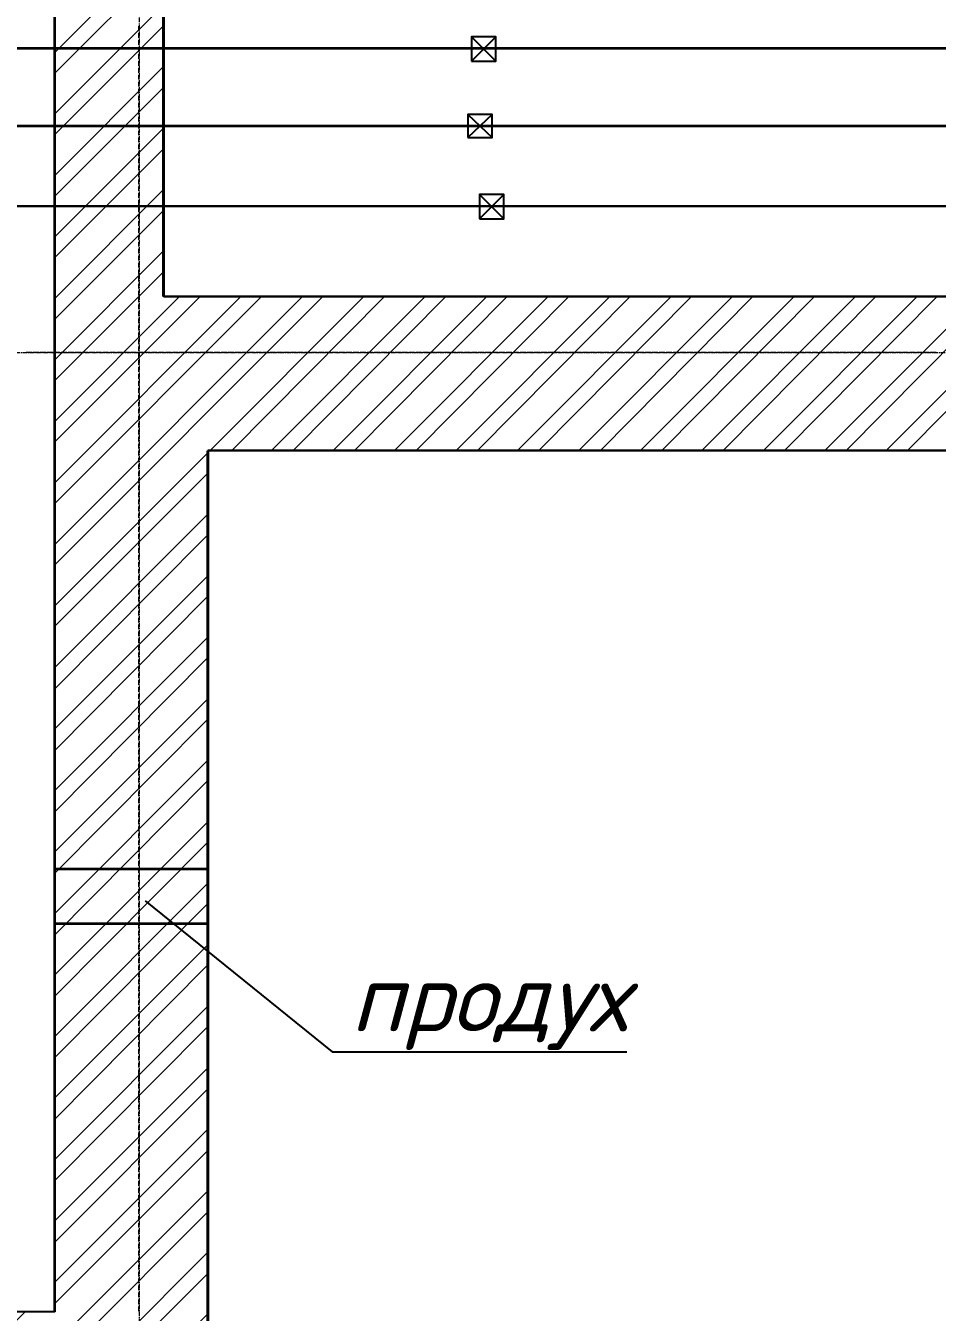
# Model space of a CAD drawing. Header units: millimetres. Extents: x -10178924 to 11692288, y -947381 to 58396.
# Drawn here: x 752193 to 755523, y -796094 to -791397 of the extents above; entities that cross this region are included whole.
import ezdxf

# ---------------------------------------------------------------- set-up
doc = ezdxf.new("R2010")
doc.units = ezdxf.units.MM
doc.linetypes.add('осевая', pattern=[50.8, 31.75, -6.35, 6.35, -6.35])
for name, color, linetype, lineweight in [('PDF _0', 7, 'Continuous', 9), ('перегородки нов.', 112, 'Continuous', 30), ('Размеры осевые', 153, 'Continuous', 9), ('Стены.1', 7, 'Continuous', 25), ('Текст 0.09', 250, 'Continuous', 5), ('ШТРИХОВКА', 252, 'Continuous', 15)]:
    doc.layers.add(name, color=color, linetype=linetype, lineweight=lineweight)
for name, color, linetype in [('PDF _ВК_В1', 5, 'Continuous'), ('PDF _ВК_Т3', 1, 'Continuous'), ('PDF _ВК_Т4', 6, 'Continuous'), ('PDF _перегородки нов.', 7, 'Continuous'), ('PDF _Стены внутр.1', 7, 'Continuous'), ('PDF _Стены.1', 7, 'Continuous'), ('Стены внутр.1', 7, 'Continuous')]:
    doc.layers.add(name, color=color, linetype=linetype)
doc.layers.add('PDF _Размеры осевые', color=7, linetype='Continuous', true_color=0x5d6970)
doc.layers.add('PDF _штриховка', color=7, linetype='Continuous', true_color=0x95834a)
doc.styles.add('НТПИ_ТИ', font='isocpeui.ttf', dxfattribs={"height": 250})

# ---------------------------------------------------------------- blocks, each defined once
blk = doc.blocks.new('A$C5282721b')
at = {"layer": 'ШТРИХОВКА', "ltscale": 100, "true_color": 0x000000, "transparency": 33554687}
h = blk.add_hatch(dxfattribs=at)
h.set_pattern_fill('ANSI31', color=18, scale=50)
h.set_pattern_definition([(45, (-79853.19, 25128.16), (-112.2532, 112.2532), [])])
h.paths.add_polyline_path([(30308.806, -10037.639), (30340.503, -10057.45), (30340.503, -9982.609)], flags=16)
h.paths.add_polyline_path([(29940.503, -9500.003), (30274.939, -9500.003), (30340.503, -9500.003), (30340.503, -8858.185), (29940.503, -8858.185)])
h.paths.add_polyline_path([(30340.503, -9510.106), (29940.503, -9505.804), (29940.503, -15302.111), (27792.557, -15302.111), (27792.557, -15862.111), (30500.503, -15862.111), (30500.503, -12156.906), (44179.391, -12156.906), (44179.391, -11596.906), (30340.503, -11596.906)])
at = {"layer": 'перегородки нов.', "color": 18, "ltscale": 100, "true_color": 0x000000, "transparency": 33554687}
for p, q in [((29940.503, -13684.509), (30500.503, -13684.509)), ((29940.503, -13884.509), (30500.503, -13884.509))]:
    blk.add_line(p, q, dxfattribs=at)
at = {"layer": 'Размеры осевые', "color": 251, "linetype": 'осевая', "ltscale": 0.5, "transparency": 33554687}
for p, q in [((30250, -19000), (30250, 1500)), ((-9750, -11800), (57900, -11800))]:
    blk.add_line(p, q, dxfattribs=at)
at = {"layer": 'Стены внутр.1', "color": 18, "linetype": 'Continuous', "true_color": 0x000000, "transparency": 33554687, "flags": 128}
for points in [[(30340.503, -11596.906), (30340.503, -4591.943)], [(29940.503, -10500.003), (29940.503, -11596.906)]]:
    blk.add_lwpolyline(points, dxfattribs=at)
at = {"layer": 'Стены.1', "color": 18, "linetype": 'Continuous', "true_color": 0x000000, "transparency": 33554687, "flags": 128}
for points in [[(29940.503, -11596.906), (29940.503, -12066.906)], [(46664.121, -11596.906), (30340.503, -11596.906)], [(29940.503, -12066.906), (29940.503, -15302.111)], [(54269.391, -12156.906), (30500.503, -12156.906)], [(30500.503, -12156.906), (30500.503, -15862.111)], [(29940.503, -15302.111), (27792.557, -15302.111)]]:
    blk.add_lwpolyline(points, dxfattribs=at)
at = {"layer": 'Текст 0.09', "color": 7, "linetype": 'ByBlock', "lineweight": -2, "ltscale": 100, "transparency": 33554687}
blk.add_line((30954.356, -14353.307), (30954.716, -14353.307), dxfattribs=at)
blk.add_line((30954.356, -14353.307), (30954.716, -14353.307), dxfattribs=at)
for points in [[(30270.337, -13801.13), (30954.356, -14353.307)], [(30270.337, -13801.13), (30954.356, -14353.307)], [(30954.716, -14353.307), (32029.995, -14353.307)], [(30954.716, -14353.307), (32029.995, -14353.307)]]:
    blk.add_lwpolyline(points, dxfattribs=at)
at = {"layer": 'Текст 0.09', "color": 7, "ltscale": 100, "transparency": 33554687}
blk.add_solid([(30270.319, -13801.153), (30270.197, -13801.017), (30270.356, -13801.107)], dxfattribs=at)
blk.add_solid([(30270.319, -13801.153), (30270.197, -13801.017), (30270.356, -13801.107)], dxfattribs=at)
at = {"layer": 'Текст 0.09', "color": 7, "ltscale": 100, "transparency": 33554687, "insert": (32029.995, -14028.307), "char_height": 250, "attachment_point": 3, "style": 'НТПИ_ТИ'}
blk.add_mtext('продух', dxfattribs=at)
blk.add_mtext('продух', dxfattribs=at)

msp = doc.modelspace()

# ---------------------------------------------------------------- linework, layer by layer
at = {"layer": 'PDF _0', "lineweight": 25}
for points in [[(753820.9, -791526.3), (753909.8, -791526.3), (753909.8, -791437.4), (753820.9, -791437.4)], [(753808.2, -791805.7), (753897.1, -791805.7), (753897.1, -791721), (753808.2, -791721)], [(753850.5, -792102), (753939.4, -792102), (753939.4, -792013.1), (753850.5, -792013.1)]]:
    msp.add_lwpolyline(points, close=True, dxfattribs=at)
for points in [[(753820.9, -791437.4), (753909.8, -791526.3)], [(753909.8, -791437.4), (753820.9, -791526.3)], [(753808.2, -791721), (753897.1, -791805.7)], [(753897.1, -791721), (753808.2, -791805.7)], [(753850.5, -792013.1), (753939.4, -792102)], [(753939.4, -792013.1), (753850.5, -792102)]]:
    msp.add_lwpolyline(points, dxfattribs=at)
at = {"layer": 'PDF _ВК_В1', "lineweight": 30}
msp.add_lwpolyline([(768798.5, -792055.4), (767151.8, -792055.4), (749773.8, -792055.4)], dxfattribs=at)
at = {"layer": 'PDF _ВК_Т3', "lineweight": 35}
msp.add_lwpolyline([(768680, -791763.3), (767410, -791763.3), (749346.2, -791763.3)], dxfattribs=at)
at = {"layer": 'PDF _ВК_Т4', "lineweight": 35}
msp.add_lwpolyline([(767405.8, -791479.7), (749625.6, -791479.7)], dxfattribs=at)
at = {"layer": 'PDF _перегородки нов.', "lineweight": 30}
for points in [[(752296.9, -794476.9), (752855.7, -794476.9)], [(752296.9, -794675.9), (752855.7, -794675.9)]]:
    msp.add_lwpolyline(points, dxfattribs=at)
at = {"layer": 'PDF _Размеры осевые', "lineweight": 9}
for points in [[(752605.9, -791416.2), (752605.9, -791399.3)], [(752605.9, -791420.4), (752605.9, -791420.4)], [(752605.9, -791441.6), (752605.9, -791424.7)], [(752605.9, -791445.8), (752605.9, -791445.8)], [(752605.9, -791467), (752605.9, -791450.1)], [(752605.9, -791471.2), (752605.9, -791471.2)], [(752605.9, -791492.4), (752605.9, -791475.5)], [(752605.9, -791496.6), (752605.9, -791496.6)], [(752605.9, -791517.8), (752605.9, -791500.9)], [(752605.9, -791522), (752605.9, -791522)], [(752605.9, -791543.2), (752605.9, -791526.3)], [(752605.9, -791547.4), (752605.9, -791547.4)], [(752605.9, -791568.6), (752605.9, -791551.7)], [(752605.9, -791572.8), (752605.9, -791572.8)], [(752605.9, -791594), (752605.9, -791577.1)], [(752605.9, -791598.2), (752605.9, -791598.2)], [(752605.9, -791619.4), (752605.9, -791602.5)], [(752605.9, -791623.6), (752605.9, -791623.6)], [(752605.9, -791644.8), (752605.9, -791627.9)], [(752605.9, -791649), (752605.9, -791649)], [(752605.9, -791670.2), (752605.9, -791653.3)], [(752605.9, -791674.4), (752605.9, -791674.4)], [(752605.9, -791695.6), (752605.9, -791678.7)], [(752605.9, -791699.8), (752605.9, -791699.8)], [(752605.9, -791721), (752605.9, -791704.1)], [(752605.9, -791725.2), (752605.9, -791725.2)], [(752605.9, -791746.4), (752605.9, -791729.5)], [(752605.9, -791750.6), (752605.9, -791750.6)], [(752605.9, -791771.8), (752605.9, -791754.9)], [(752605.9, -791776), (752605.9, -791776)], [(752605.9, -791797.2), (752605.9, -791780.3)], [(752605.9, -791801.4), (752605.9, -791801.4)], [(752605.9, -791822.6), (752605.9, -791805.7)], [(752605.9, -791826.8), (752605.9, -791826.8)], [(752605.9, -791848), (752605.9, -791831.1)], [(752605.9, -791852.2), (752605.9, -791852.2)], [(752605.9, -791873.4), (752605.9, -791856.5)], [(752605.9, -791877.6), (752605.9, -791877.6)], [(752605.9, -791898.8), (752605.9, -791881.9)], [(752605.9, -791903), (752605.9, -791903)], [(752605.9, -791924.2), (752605.9, -791907.3)], [(752605.9, -791928.4), (752605.9, -791928.4)], [(752605.9, -791949.6), (752605.9, -791932.7)], [(752605.9, -791953.8), (752605.9, -791953.8)], [(752605.9, -791975), (752605.9, -791958.1)], [(752605.9, -791979.2), (752605.9, -791979.2)], [(752605.9, -792000.4), (752605.9, -791983.5)], [(752605.9, -792004.6), (752605.9, -792004.6)], [(752605.9, -792025.8), (752605.9, -792008.9)], [(752605.9, -792030), (752605.9, -792030)], [(752605.9, -792051.2), (752605.9, -792034.3)], [(752605.9, -792055.4), (752605.9, -792055.4)], [(752605.9, -792076.6), (752605.9, -792059.7)], [(752605.9, -792080.8), (752605.9, -792080.8)], [(752605.9, -792102), (752605.9, -792085.1)], [(752605.9, -792106.2), (752605.9, -792106.2)], [(752605.9, -792127.4), (752605.9, -792110.5)], [(752605.9, -792131.6), (752605.9, -792131.6)], [(752605.9, -792152.8), (752605.9, -792135.9)], [(752605.9, -792157), (752605.9, -792157)], [(752605.9, -792178.2), (752605.9, -792161.3)], [(752605.9, -792182.4), (752605.9, -792182.4)], [(752605.9, -792203.6), (752605.9, -792186.7)], [(752605.9, -792207.8), (752605.9, -792207.8)], [(752605.9, -792229), (752605.9, -792212.1)], [(752605.9, -792233.2), (752605.9, -792233.2)], [(752605.9, -792254.4), (752605.9, -792237.5)], [(752605.9, -792258.6), (752605.9, -792258.6)], [(752605.9, -792279.8), (752605.9, -792262.9)], [(752605.9, -792284), (752605.9, -792284)], [(752605.9, -792305.2), (752605.9, -792288.3)], [(752605.9, -792309.4), (752605.9, -792309.4)], [(752605.9, -792330.6), (752605.9, -792313.7)], [(752605.9, -792334.8), (752605.9, -792334.8)], [(752605.9, -792356), (752605.9, -792339.1)], [(752605.9, -792360.2), (752605.9, -792360.2)], [(752605.9, -792381.4), (752605.9, -792364.5)], [(752605.9, -792385.6), (752605.9, -792385.6)], [(752605.9, -792406.8), (752605.9, -792389.9)], [(752605.9, -792411), (752605.9, -792411)], [(752605.9, -792432.2), (752605.9, -792415.3)], [(752605.9, -792436.4), (752605.9, -792436.4)], [(752605.9, -792457.6), (752605.9, -792440.7)], [(752605.9, -792461.8), (752605.9, -792461.8)], [(752605.9, -792483), (752605.9, -792466.1)], [(752605.9, -792487.2), (752605.9, -792487.2)], [(752605.9, -792508.4), (752605.9, -792491.5)], [(752605.9, -792512.6), (752605.9, -792512.6)], [(752605.9, -792533.8), (752605.9, -792516.9)], [(752605.9, -792538), (752605.9, -792538)], [(752605.9, -792559.2), (752605.9, -792542.3)], [(752195.3, -792588.8), (752199.5, -792588.8), (752216.5, -792588.8)], [(752220.7, -792588.8), (752224.9, -792588.8), (752241.9, -792588.8)], [(752246.1, -792588.8), (752250.3, -792588.8), (752267.3, -792588.8)], [(752271.5, -792588.8), (752275.7, -792588.8), (752292.7, -792588.8)], [(752296.9, -792588.8), (752301.1, -792588.8), (752318.1, -792588.8)], [(752322.3, -792588.8), (752326.5, -792588.8), (752343.5, -792588.8)], [(752347.7, -792588.8), (752351.9, -792588.8), (752368.9, -792588.8)], [(752373.1, -792588.8), (752377.3, -792588.8), (752394.3, -792588.8)], [(752398.5, -792588.8), (752402.7, -792588.8), (752419.7, -792588.8)], [(752423.9, -792588.8), (752428.1, -792588.8), (752445.1, -792588.8)], [(752449.3, -792588.8), (752453.5, -792588.8), (752470.5, -792588.8)], [(752474.7, -792588.8), (752478.9, -792588.8), (752495.9, -792588.8)], [(752500.1, -792588.8), (752504.3, -792588.8), (752521.3, -792588.8)], [(752525.5, -792588.8), (752529.7, -792588.8), (752546.7, -792588.8)], [(752550.9, -792588.8), (752555.1, -792588.8), (752572.1, -792588.8)], [(752576.3, -792588.8), (752580.5, -792588.8), (752597.5, -792588.8)], [(752601.7, -792588.8), (752605.9, -792588.8), (752622.9, -792588.8)], [(752605.9, -792563.4), (752605.9, -792563.4)], [(752605.9, -792584.6), (752605.9, -792567.7)], [(752605.9, -792588.8), (752605.9, -792588.8)], [(752605.9, -792610), (752605.9, -792593.1)], [(752627.1, -792588.8), (752631.3, -792588.8), (752648.3, -792588.8)], [(752652.5, -792588.8), (752656.7, -792588.8), (752673.7, -792588.8)], [(752677.9, -792588.8), (752682.1, -792588.8), (752699.1, -792588.8)], [(752703.3, -792588.8), (752707.5, -792588.8), (752724.5, -792588.8)], [(752728.7, -792588.8), (752732.9, -792588.8), (752749.9, -792588.8)], [(752754.1, -792588.8), (752758.3, -792588.8), (752775.3, -792588.8)], [(752779.5, -792588.8), (752783.7, -792588.8), (752800.7, -792588.8)], [(752804.9, -792588.8), (752809.1, -792588.8), (752826.1, -792588.8)], [(752830.3, -792588.8), (752834.5, -792588.8), (752851.5, -792588.8)], [(752855.7, -792588.8), (752859.9, -792588.8), (752876.9, -792588.8)], [(752881.1, -792588.8), (752885.3, -792588.8), (752902.3, -792588.8)], [(752906.5, -792588.8), (752910.7, -792588.8), (752927.7, -792588.8)], [(752931.9, -792588.8), (752936.1, -792588.8), (752953.1, -792588.8)], [(752957.3, -792588.8), (752961.5, -792588.8), (752978.5, -792588.8)], [(752982.7, -792588.8), (752986.9, -792588.8), (753003.9, -792588.8)], [(753008.1, -792588.8), (753012.3, -792588.8), (753029.3, -792588.8)], [(753033.5, -792588.8), (753037.7, -792588.8), (753054.7, -792588.8)], [(753058.9, -792588.8), (753063.1, -792588.8), (753080.1, -792588.8)], [(753084.3, -792588.8), (753088.5, -792588.8), (753105.5, -792588.8)], [(753109.7, -792588.8), (753113.9, -792588.8), (753130.9, -792588.8)], [(753135.1, -792588.8), (753139.3, -792588.8), (753156.3, -792588.8)], [(753160.5, -792588.8), (753164.7, -792588.8), (753181.7, -792588.8)], [(753185.9, -792588.8), (753190.1, -792588.8), (753207.1, -792588.8)], [(753211.3, -792588.8), (753215.5, -792588.8), (753232.5, -792588.8)], [(753236.7, -792588.8), (753240.9, -792588.8), (753257.9, -792588.8)], [(753262.1, -792588.8), (753266.3, -792588.8), (753283.3, -792588.8)], [(753287.5, -792588.8), (753291.7, -792588.8), (753308.7, -792588.8)], [(753312.9, -792588.8), (753317.1, -792588.8), (753334.1, -792588.8)], [(753338.3, -792588.8), (753342.5, -792588.8), (753359.5, -792588.8)], [(753363.7, -792588.8), (753367.9, -792588.8), (753384.9, -792588.8)], [(753389.1, -792588.8), (753393.3, -792588.8), (753410.3, -792588.8)], [(753414.5, -792588.8), (753418.7, -792588.8), (753435.7, -792588.8)], [(753439.9, -792588.8), (753444.1, -792588.8), (753461.1, -792588.8)], [(753465.3, -792588.8), (753469.5, -792588.8), (753486.5, -792588.8)], [(753490.7, -792588.8), (753494.9, -792588.8), (753511.9, -792588.8)], [(753516.1, -792588.8), (753520.3, -792588.8), (753537.3, -792588.8)], [(753541.5, -792588.8), (753545.7, -792588.8), (753562.7, -792588.8)], [(753566.9, -792588.8), (753571.1, -792588.8), (753588.1, -792588.8)], [(753592.3, -792588.8), (753596.5, -792588.8), (753613.5, -792588.8)], [(753617.7, -792588.8), (753621.9, -792588.8), (753638.9, -792588.8)], [(753643.1, -792588.8), (753647.3, -792588.8), (753664.3, -792588.8)], [(753668.5, -792588.8), (753672.7, -792588.8), (753689.7, -792588.8)], [(753693.9, -792588.8), (753698.1, -792588.8), (753715.1, -792588.8)], [(753719.3, -792588.8), (753723.5, -792588.8), (753740.5, -792588.8)], [(753744.7, -792588.8), (753748.9, -792588.8), (753765.9, -792588.8)], [(753770.1, -792588.8), (753774.3, -792588.8), (753791.3, -792588.8)], [(753795.5, -792588.8), (753799.7, -792588.8), (753816.7, -792588.8)], [(753820.9, -792588.8), (753825.1, -792588.8), (753842.1, -792588.8)], [(753846.3, -792588.8), (753850.5, -792588.8), (753867.5, -792588.8)], [(753871.7, -792588.8), (753875.9, -792588.8), (753892.9, -792588.8)], [(753897.1, -792588.8), (753901.3, -792588.8), (753918.3, -792588.8)], [(753922.5, -792588.8), (753926.7, -792588.8), (753943.7, -792588.8)], [(753947.9, -792588.8), (753952.1, -792588.8), (753969.1, -792588.8)], [(753973.3, -792588.8), (753977.5, -792588.8), (753994.5, -792588.8)], [(753998.7, -792588.8), (754002.9, -792588.8), (754019.9, -792588.8)], [(754024.1, -792588.8), (754028.3, -792588.8), (754045.3, -792588.8)], [(754049.5, -792588.8), (754053.7, -792588.8), (754070.7, -792588.8)], [(754074.9, -792588.8), (754079.1, -792588.8), (754096.1, -792588.8)], [(754100.3, -792588.8), (754104.5, -792588.8), (754121.5, -792588.8)], [(754125.7, -792588.8), (754129.9, -792588.8), (754146.9, -792588.8)], [(754151.1, -792588.8), (754155.3, -792588.8), (754172.3, -792588.8)], [(754176.5, -792588.8), (754180.7, -792588.8), (754197.7, -792588.8)], [(754201.9, -792588.8), (754206.1, -792588.8), (754223.1, -792588.8)], [(754227.3, -792588.8), (754231.5, -792588.8), (754248.5, -792588.8)], [(754252.7, -792588.8), (754256.9, -792588.8), (754273.9, -792588.8)], [(754278.1, -792588.8), (754282.3, -792588.8), (754299.3, -792588.8)], [(754303.5, -792588.8), (754307.7, -792588.8), (754324.7, -792588.8)], [(754328.9, -792588.8), (754333.1, -792588.8), (754350.1, -792588.8)], [(754354.3, -792588.8), (754358.5, -792588.8), (754375.5, -792588.8)], [(754379.7, -792588.8), (754383.9, -792588.8), (754400.9, -792588.8)], [(754405.1, -792588.8), (754409.3, -792588.8), (754426.3, -792588.8)], [(754430.5, -792588.8), (754434.7, -792588.8), (754451.7, -792588.8)], [(754455.9, -792588.8), (754460.1, -792588.8), (754477.1, -792588.8)], [(754481.3, -792588.8), (754485.5, -792588.8), (754502.5, -792588.8)], [(754506.7, -792588.8), (754510.9, -792588.8), (754527.9, -792588.8)], [(754532.1, -792588.8), (754536.3, -792588.8), (754553.3, -792588.8)], [(754557.5, -792588.8), (754561.7, -792588.8), (754578.7, -792588.8)], [(754582.9, -792588.8), (754587.1, -792588.8), (754604.1, -792588.8)], [(754608.3, -792588.8), (754612.5, -792588.8), (754629.5, -792588.8)], [(754633.7, -792588.8), (754637.9, -792588.8), (754654.9, -792588.8)], [(754659.1, -792588.8), (754663.3, -792588.8), (754680.3, -792588.8)], [(754684.5, -792588.8), (754688.7, -792588.8), (754705.7, -792588.8)], [(754709.9, -792588.8), (754714.1, -792588.8), (754731.1, -792588.8)], [(754735.3, -792588.8), (754739.5, -792588.8), (754756.5, -792588.8)], [(754760.7, -792588.8), (754764.9, -792588.8), (754781.9, -792588.8)], [(754786.1, -792588.8), (754790.3, -792588.8), (754807.3, -792588.8)], [(754811.5, -792588.8), (754815.7, -792588.8), (754832.7, -792588.8)], [(754836.9, -792588.8), (754841.1, -792588.8), (754858.1, -792588.8)], [(754862.3, -792588.8), (754866.5, -792588.8), (754883.5, -792588.8)], [(754887.7, -792588.8), (754891.9, -792588.8), (754908.9, -792588.8)], [(754913.1, -792588.8), (754917.3, -792588.8), (754934.3, -792588.8)], [(754938.5, -792588.8), (754942.7, -792588.8), (754959.7, -792588.8)], [(754963.9, -792588.8), (754968.2, -792588.8), (754985.1, -792588.8)], [(754989.3, -792588.8), (754993.5, -792588.8), (755010.5, -792588.8)], [(755014.7, -792588.8), (755018.9, -792588.8), (755035.9, -792588.8)], [(755040.1, -792588.8), (755044.3, -792588.8), (755061.3, -792588.8)], [(755065.5, -792588.8), (755069.7, -792588.8), (755086.7, -792588.8)], [(755090.9, -792588.8), (755095.2, -792588.8), (755112.1, -792588.8)], [(755116.3, -792588.8), (755120.5, -792588.8), (755137.5, -792588.8)], [(755141.7, -792588.8), (755145.9, -792588.8), (755162.9, -792588.8)], [(755167.1, -792588.8), (755171.4, -792588.8), (755188.3, -792588.8)], [(755192.5, -792588.8), (755196.8, -792588.8), (755213.7, -792588.8)], [(755217.9, -792588.8), (755222.2, -792588.8), (755239.1, -792588.8)], [(755243.3, -792588.8), (755247.5, -792588.8), (755264.5, -792588.8)], [(755268.7, -792588.8), (755272.9, -792588.8), (755289.9, -792588.8)], [(755294.1, -792588.8), (755298.4, -792588.8), (755315.3, -792588.8)], [(755319.5, -792588.8), (755323.8, -792588.8), (755340.7, -792588.8)], [(755344.9, -792588.8), (755349.2, -792588.8), (755366.1, -792588.8)], [(755370.3, -792588.8), (755374.5, -792588.8), (755391.5, -792588.8)], [(755395.7, -792588.8), (755400, -792588.8), (755416.9, -792588.8)], [(755421.1, -792588.8), (755425.4, -792588.8), (755442.3, -792588.8)], [(755446.5, -792588.8), (755450.8, -792588.8), (755467.7, -792588.8)], [(755471.9, -792588.8), (755476.2, -792588.8), (755493.1, -792588.8)], [(755497.3, -792588.8), (755501.5, -792588.8), (755518.5, -792588.8)], [(752605.9, -792614.2), (752605.9, -792614.2)], [(752605.9, -792635.4), (752605.9, -792618.5)], [(752605.9, -792639.6), (752605.9, -792639.6)], [(752605.9, -792660.8), (752605.9, -792643.9)], [(752605.9, -792665), (752605.9, -792665)], [(752605.9, -792686.2), (752605.9, -792669.3)], [(752605.9, -792690.4), (752605.9, -792690.4)], [(752605.9, -792711.6), (752605.9, -792694.7)], [(752605.9, -792715.8), (752605.9, -792715.8)], [(752605.9, -792737), (752605.9, -792720.1)], [(752605.9, -792741.2), (752605.9, -792741.2)], [(752605.9, -792762.4), (752605.9, -792745.5)], [(752605.9, -792766.6), (752605.9, -792766.6)], [(752605.9, -792787.8), (752605.9, -792770.9)], [(752605.9, -792792), (752605.9, -792792)], [(752605.9, -792813.2), (752605.9, -792796.3)], [(752605.9, -792817.4), (752605.9, -792817.4)], [(752605.9, -792838.6), (752605.9, -792821.7)], [(752605.9, -792842.8), (752605.9, -792842.8)], [(752605.9, -792864), (752605.9, -792847.1)], [(752605.9, -792868.2), (752605.9, -792868.2)], [(752605.9, -792889.4), (752605.9, -792872.5)], [(752605.9, -792893.6), (752605.9, -792893.6)], [(752605.9, -792914.8), (752605.9, -792897.9)], [(752605.9, -792919), (752605.9, -792919)], [(752605.9, -792940.2), (752605.9, -792923.3)], [(752605.9, -792944.4), (752605.9, -792944.4)], [(752605.9, -792965.6), (752605.9, -792948.7)], [(752605.9, -792969.8), (752605.9, -792969.8)], [(752605.9, -792991), (752605.9, -792974.1)], [(752605.9, -792995.2), (752605.9, -792995.2)], [(752605.9, -793016.4), (752605.9, -792999.5)], [(752605.9, -793020.6), (752605.9, -793020.6)], [(752605.9, -793041.8), (752605.9, -793024.9)], [(752605.9, -793046), (752605.9, -793046)], [(752605.9, -793067.2), (752605.9, -793050.3)], [(752605.9, -793071.4), (752605.9, -793071.4)], [(752605.9, -793092.6), (752605.9, -793075.7)], [(752605.9, -793096.8), (752605.9, -793096.8)], [(752605.9, -793118), (752605.9, -793101.1)], [(752605.9, -793122.2), (752605.9, -793122.2)], [(752605.9, -793143.4), (752605.9, -793126.5)], [(752605.9, -793147.6), (752605.9, -793147.6)], [(752605.9, -793168.8), (752605.9, -793151.9)], [(752605.9, -793173), (752605.9, -793173)], [(752605.9, -793194.2), (752605.9, -793177.3)], [(752605.9, -793198.4), (752605.9, -793198.4)], [(752605.9, -793219.6), (752605.9, -793202.7)], [(752605.9, -793223.8), (752605.9, -793223.8)], [(752605.9, -793245), (752605.9, -793228.1)], [(752605.9, -793249.2), (752605.9, -793249.2)], [(752605.9, -793270.4), (752605.9, -793253.5)], [(752605.9, -793274.6), (752605.9, -793274.6)], [(752605.9, -793295.8), (752605.9, -793278.9)], [(752605.9, -793300), (752605.9, -793300)], [(752605.9, -793321.2), (752605.9, -793304.3)], [(752605.9, -793325.4), (752605.9, -793325.4)], [(752605.9, -793346.6), (752605.9, -793329.7)], [(752605.9, -793350.8), (752605.9, -793350.8)], [(752605.9, -793372), (752605.9, -793355.1)], [(752605.9, -793376.2), (752605.9, -793376.2)], [(752605.9, -793397.4), (752605.9, -793380.5)], [(752605.9, -793401.6), (752605.9, -793401.6)], [(752605.9, -793422.8), (752605.9, -793405.9)], [(752605.9, -793427), (752605.9, -793427)], [(752605.9, -793448.2), (752605.9, -793431.3)], [(752605.9, -793452.4), (752605.9, -793452.4)], [(752605.9, -793473.6), (752605.9, -793456.7)], [(752605.9, -793477.8), (752605.9, -793477.8)], [(752605.9, -793499), (752605.9, -793482.1)], [(752605.9, -793503.2), (752605.9, -793503.2)], [(752605.9, -793524.4), (752605.9, -793507.5)], [(752605.9, -793528.6), (752605.9, -793528.6)], [(752605.9, -793549.8), (752605.9, -793532.9)], [(752605.9, -793554), (752605.9, -793554)], [(752605.9, -793575.2), (752605.9, -793558.3)], [(752605.9, -793579.4), (752605.9, -793579.4)], [(752605.9, -793600.6), (752605.9, -793583.7)], [(752605.9, -793604.8), (752605.9, -793604.8)], [(752605.9, -793626), (752605.9, -793609.1)], [(752605.9, -793630.2), (752605.9, -793630.2)], [(752605.9, -793651.4), (752605.9, -793634.5)], [(752605.9, -793655.6), (752605.9, -793655.6)], [(752605.9, -793676.8), (752605.9, -793659.9)], [(752605.9, -793681), (752605.9, -793681)], [(752605.9, -793702.2), (752605.9, -793685.3)], [(752605.9, -793706.4), (752605.9, -793706.4)], [(752605.9, -793727.6), (752605.9, -793710.7)], [(752605.9, -793731.8), (752605.9, -793731.8)], [(752605.9, -793753), (752605.9, -793736.1)], [(752605.9, -793757.2), (752605.9, -793757.2)], [(752605.9, -793778.4), (752605.9, -793761.5)], [(752605.9, -793782.6), (752605.9, -793782.6)], [(752605.9, -793803.8), (752605.9, -793786.9)], [(752605.9, -793808), (752605.9, -793808)], [(752605.9, -793829.2), (752605.9, -793812.3)], [(752605.9, -793833.4), (752605.9, -793833.4)], [(752605.9, -793854.6), (752605.9, -793837.7)], [(752605.9, -793858.8), (752605.9, -793858.8)], [(752605.9, -793880), (752605.9, -793863.1)], [(752605.9, -793884.2), (752605.9, -793884.2)], [(752605.9, -793905.4), (752605.9, -793888.5)], [(752605.9, -793909.6), (752605.9, -793909.6)], [(752605.9, -793930.8), (752605.9, -793913.9)], [(752605.9, -793935), (752605.9, -793935)], [(752605.9, -793956.2), (752605.9, -793939.3)], [(752605.9, -793960.4), (752605.9, -793960.4)], [(752605.9, -793981.6), (752605.9, -793964.7)], [(752605.9, -793985.8), (752605.9, -793985.8)], [(752605.9, -794007), (752605.9, -793990.1)], [(752605.9, -794011.2), (752605.9, -794011.2)], [(752605.9, -794032.4), (752605.9, -794015.5)], [(752605.9, -794036.6), (752605.9, -794036.6)], [(752605.9, -794057.8), (752605.9, -794040.9)], [(752605.9, -794062), (752605.9, -794062)], [(752605.9, -794083.2), (752605.9, -794066.3)], [(752605.9, -794087.4), (752605.9, -794087.4)], [(752605.9, -794108.6), (752605.9, -794091.7)], [(752605.9, -794112.8), (752605.9, -794112.8)], [(752605.9, -794134), (752605.9, -794117.1)], [(752605.9, -794138.2), (752605.9, -794138.2)], [(752605.9, -794159.4), (752605.9, -794142.5)], [(752605.9, -794163.6), (752605.9, -794163.6)], [(752605.9, -794184.8), (752605.9, -794167.9)], [(752605.9, -794189), (752605.9, -794189)], [(752605.9, -794210.2), (752605.9, -794193.3)], [(752605.9, -794214.4), (752605.9, -794214.4)], [(752605.9, -794235.6), (752605.9, -794218.7)], [(752605.9, -794239.8), (752605.9, -794239.8)], [(752605.9, -794261), (752605.9, -794244.1)], [(752605.9, -794265.2), (752605.9, -794265.2)], [(752605.9, -794286.4), (752605.9, -794269.5)], [(752605.9, -794290.6), (752605.9, -794290.6)], [(752605.9, -794311.8), (752605.9, -794294.9)], [(752605.9, -794316), (752605.9, -794316)], [(752605.9, -794337.2), (752605.9, -794320.3)], [(752605.9, -794341.4), (752605.9, -794341.4)], [(752605.9, -794362.6), (752605.9, -794345.7)], [(752605.9, -794366.8), (752605.9, -794366.8)], [(752605.9, -794388), (752605.9, -794371.1)], [(752605.9, -794392.2), (752605.9, -794392.2)], [(752605.9, -794413.4), (752605.9, -794396.5)], [(752605.9, -794417.6), (752605.9, -794417.6)], [(752605.9, -794438.8), (752605.9, -794421.9)], [(752605.9, -794443), (752605.9, -794443)], [(752605.9, -794464.2), (752605.9, -794447.3)], [(752605.9, -794468.4), (752605.9, -794468.4)], [(752605.9, -794489.6), (752605.9, -794472.7)], [(752605.9, -794493.8), (752605.9, -794493.8)], [(752605.9, -794515), (752605.9, -794498.1)], [(752605.9, -794519.2), (752605.9, -794519.2)], [(752605.9, -794540.4), (752605.9, -794523.5)], [(752605.9, -794544.6), (752605.9, -794544.6)], [(752605.9, -794565.8), (752605.9, -794548.9)], [(752605.9, -794570), (752605.9, -794570)], [(752605.9, -794591.2), (752605.9, -794574.3)], [(752605.9, -794595.4), (752605.9, -794595.4)], [(752605.9, -794616.6), (752605.9, -794599.7)], [(752605.9, -794620.8), (752605.9, -794620.8)], [(752605.9, -794642), (752605.9, -794625.1)], [(752605.9, -794646.2), (752605.9, -794646.2)], [(752605.9, -794667.4), (752605.9, -794650.5)], [(752605.9, -794671.6), (752605.9, -794671.6)], [(752605.9, -794692.8), (752605.9, -794675.9)], [(752605.9, -794697), (752605.9, -794697)], [(752605.9, -794718.2), (752605.9, -794701.3)], [(752605.9, -794722.4), (752605.9, -794722.4)], [(752605.9, -794743.6), (752605.9, -794726.7)], [(752605.9, -794747.8), (752605.9, -794747.8)], [(752605.9, -794769), (752605.9, -794752.1)], [(752605.9, -794773.2), (752605.9, -794773.2)], [(752605.9, -794794.4), (752605.9, -794777.5)], [(752605.9, -794798.6), (752605.9, -794798.6)], [(752605.9, -794819.8), (752605.9, -794802.9)], [(752605.9, -794824), (752605.9, -794824)], [(752605.9, -794845.2), (752605.9, -794828.3)], [(752605.9, -794849.4), (752605.9, -794849.4)], [(752605.9, -794870.6), (752605.9, -794853.7)], [(752605.9, -794874.8), (752605.9, -794874.8)], [(752605.9, -794896), (752605.9, -794879.1)], [(752605.9, -794900.2), (752605.9, -794900.2)], [(752605.9, -794921.4), (752605.9, -794904.5)], [(752605.9, -794925.6), (752605.9, -794925.6)], [(752605.9, -794946.8), (752605.9, -794929.9)], [(752605.9, -794951), (752605.9, -794951)], [(752605.9, -794972.2), (752605.9, -794955.3)], [(752605.9, -794976.4), (752605.9, -794976.4)], [(752605.9, -794997.6), (752605.9, -794980.7)], [(752605.9, -795001.8), (752605.9, -795001.8)], [(752605.9, -795023), (752605.9, -795006.1)], [(752605.9, -795027.2), (752605.9, -795027.2)], [(752605.9, -795048.4), (752605.9, -795031.5)], [(752605.9, -795052.6), (752605.9, -795052.6)], [(752605.9, -795073.8), (752605.9, -795056.9)], [(752605.9, -795078), (752605.9, -795078)], [(752605.9, -795099.2), (752605.9, -795082.3)], [(752605.9, -795103.4), (752605.9, -795103.4)], [(752605.9, -795124.6), (752605.9, -795107.7)], [(752605.9, -795128.8), (752605.9, -795128.8)], [(752605.9, -795150), (752605.9, -795133.1)], [(752605.9, -795154.2), (752605.9, -795154.2)], [(752605.9, -795175.4), (752605.9, -795158.5)], [(752605.9, -795179.6), (752605.9, -795179.6)], [(752605.9, -795200.8), (752605.9, -795183.9)], [(752605.9, -795205), (752605.9, -795205)], [(752605.9, -795226.2), (752605.9, -795209.3)], [(752605.9, -795230.4), (752605.9, -795230.4)], [(752605.9, -795251.6), (752605.9, -795234.7)], [(752605.9, -795255.8), (752605.9, -795255.8)], [(752605.9, -795277), (752605.9, -795260.1)], [(752605.9, -795281.2), (752605.9, -795281.2)], [(752605.9, -795302.4), (752605.9, -795285.5)], [(752605.9, -795306.6), (752605.9, -795306.6)], [(752605.9, -795327.8), (752605.9, -795310.9)], [(752605.9, -795332), (752605.9, -795332)], [(752605.9, -795353.2), (752605.9, -795336.3)], [(752605.9, -795357.4), (752605.9, -795357.4)], [(752605.9, -795378.6), (752605.9, -795361.7)], [(752605.9, -795382.8), (752605.9, -795382.8)], [(752605.9, -795404), (752605.9, -795387.1)], [(752605.9, -795408.2), (752605.9, -795408.2)], [(752605.9, -795429.4), (752605.9, -795412.5)], [(752605.9, -795433.7), (752605.9, -795433.7)], [(752605.9, -795454.8), (752605.9, -795437.9)], [(752605.9, -795459.1), (752605.9, -795459.1)], [(752605.9, -795480.2), (752605.9, -795463.3)], [(752605.9, -795484.4), (752605.9, -795484.4)], [(752605.9, -795505.6), (752605.9, -795488.7)], [(752605.9, -795509.8), (752605.9, -795509.8)], [(752605.9, -795531), (752605.9, -795514.1)], [(752605.9, -795535.2), (752605.9, -795535.2)], [(752605.9, -795556.4), (752605.9, -795539.5)], [(752605.9, -795560.7), (752605.9, -795560.7)], [(752605.9, -795581.8), (752605.9, -795564.9)], [(752605.9, -795586.1), (752605.9, -795586.1)], [(752605.9, -795607.2), (752605.9, -795590.3)], [(752605.9, -795611.4), (752605.9, -795611.4)], [(752605.9, -795632.6), (752605.9, -795615.7)], [(752605.9, -795636.8), (752605.9, -795636.8)], [(752605.9, -795658), (752605.9, -795641.1)], [(752605.9, -795662.3), (752605.9, -795662.3)], [(752605.9, -795683.4), (752605.9, -795666.5)], [(752605.9, -795687.7), (752605.9, -795687.7)], [(752605.9, -795708.8), (752605.9, -795691.9)], [(752605.9, -795713.1), (752605.9, -795713.1)], [(752605.9, -795734.2), (752605.9, -795717.3)], [(752605.9, -795738.4), (752605.9, -795738.4)], [(752605.9, -795759.6), (752605.9, -795742.7)], [(752605.9, -795763.8), (752605.9, -795763.8)], [(752605.9, -795785), (752605.9, -795768.1)], [(752605.9, -795789.3), (752605.9, -795789.3)], [(752605.9, -795810.4), (752605.9, -795793.5)], [(752605.9, -795814.7), (752605.9, -795814.7)], [(752605.9, -795835.8), (752605.9, -795818.9)], [(752605.9, -795840.1), (752605.9, -795840.1)], [(752605.9, -795861.2), (752605.9, -795844.3)], [(752605.9, -795865.5), (752605.9, -795865.5)], [(752605.9, -795886.6), (752605.9, -795869.7)], [(752605.9, -795890.9), (752605.9, -795890.9)], [(752605.9, -795912), (752605.9, -795895.1)], [(752605.9, -795916.3), (752605.9, -795916.3)], [(752605.9, -795937.4), (752605.9, -795920.5)], [(752605.9, -795941.7), (752605.9, -795941.7)], [(752605.9, -795962.8), (752605.9, -795945.9)], [(752605.9, -795967.1), (752605.9, -795967.1)], [(752605.9, -795988.2), (752605.9, -795971.3)], [(752605.9, -795992.5), (752605.9, -795992.5)], [(752605.9, -796013.6), (752605.9, -795996.7)], [(752605.9, -796017.9), (752605.9, -796017.9)], [(752605.9, -796039), (752605.9, -796022.1)], [(752605.9, -796043.3), (752605.9, -796043.3)], [(752605.9, -796064.4), (752605.9, -796047.5)], [(752605.9, -796068.7), (752605.9, -796068.7)], [(752605.9, -796089.8), (752605.9, -796072.9)]]:
    msp.add_lwpolyline(points, dxfattribs=at)
at = {"layer": 'PDF _Стены внутр.1', "lineweight": 25}
for points in [[(752694.8, -792385.6), (752694.8, -785383.9)], [(752296.9, -789032.8), (752296.9, -791289.1), (752296.9, -792385.5)]]:
    msp.add_lwpolyline(points, dxfattribs=at)
at = {"layer": 'PDF _Стены.1', "lineweight": 25}
for points in [[(752296.9, -792385.6), (752296.9, -792859.7)], [(769018.7, -792385.6), (752695.5, -792385.6)], [(752296.9, -792859.8), (752296.9, -796093.9)], [(752855.7, -792948.7), (752855.7, -796652.7)], [(776626, -792948.7), (752856.7, -792948.7)]]:
    msp.add_lwpolyline(points, dxfattribs=at)
at = {"layer": 'PDF _штриховка', "color": 251, "lineweight": 5, "true_color": 0x636466}
for points in [[(752296.9, -791572.8), (752694.8, -791174.9)], [(752296.9, -791797.2), (752694.8, -791399.3)], [(752296.9, -792021.6), (752694.8, -791623.6)], [(752296.9, -792245.9), (752694.8, -791848)], [(752296.9, -792470.3), (752694.8, -792072.4)], [(752296.9, -792694.7), (752694.8, -792296.7)], [(752296.9, -792919), (752830.3, -792385.6)], [(752296.9, -793143.4), (753054.6, -792385.7)], [(752296.9, -793367.8), (753279, -792385.7)], [(752944.6, -792948.7), (753503.4, -792385.6)], [(753169, -792948.7), (753727.7, -792385.6)], [(753393.3, -792948.7), (753952.1, -792385.6)], [(753617.7, -792948.7), (754176.5, -792385.6)], [(753842.1, -792948.7), (754400.9, -792385.6)], [(754066.4, -792948.7), (754625.2, -792385.6)], [(754290.8, -792948.7), (754849.6, -792385.6)], [(754515.2, -792948.7), (755074, -792385.6)], [(754739.5, -792948.7), (755298.3, -792385.6)], [(754963.9, -792948.7), (755522.7, -792385.6)], [(755188.3, -792948.7), (755747.1, -792385.6)], [(755412.7, -792948.7), (755971.4, -792385.6)], [(752296.9, -793592.1), (752855.7, -793033.4)], [(752296.9, -793820.7), (752855.7, -793257.7)], [(752296.9, -794045.1), (752855.7, -793482.1)], [(752296.9, -794269.5), (752855.7, -793706.5)], [(752296.9, -794493.8), (752855.7, -793930.8)], [(752296.9, -794718.2), (752855.7, -794155.2)], [(752296.9, -794942.6), (752855.7, -794379.6)], [(752296.9, -795166.9), (752855.7, -794603.9)], [(752296.9, -795391.3), (752855.7, -794828.3)], [(752296.9, -795615.7), (752855.7, -795052.7)], [(752296.9, -795840.1), (752855.7, -795281.3)], [(752296.9, -796064.4), (752855.7, -795505.6)], [(751932.8, -796652.9), (752855.7, -795730)], [(752157.2, -796652.9), (752855.7, -795954.4)]]:
    msp.add_lwpolyline(points, dxfattribs=at)

# ---------------------------------------------------------------- block references
msp.add_blockref('A$C5282721b', (722358.6, -780790.4))

doc.saveas('drawing.dxf')
